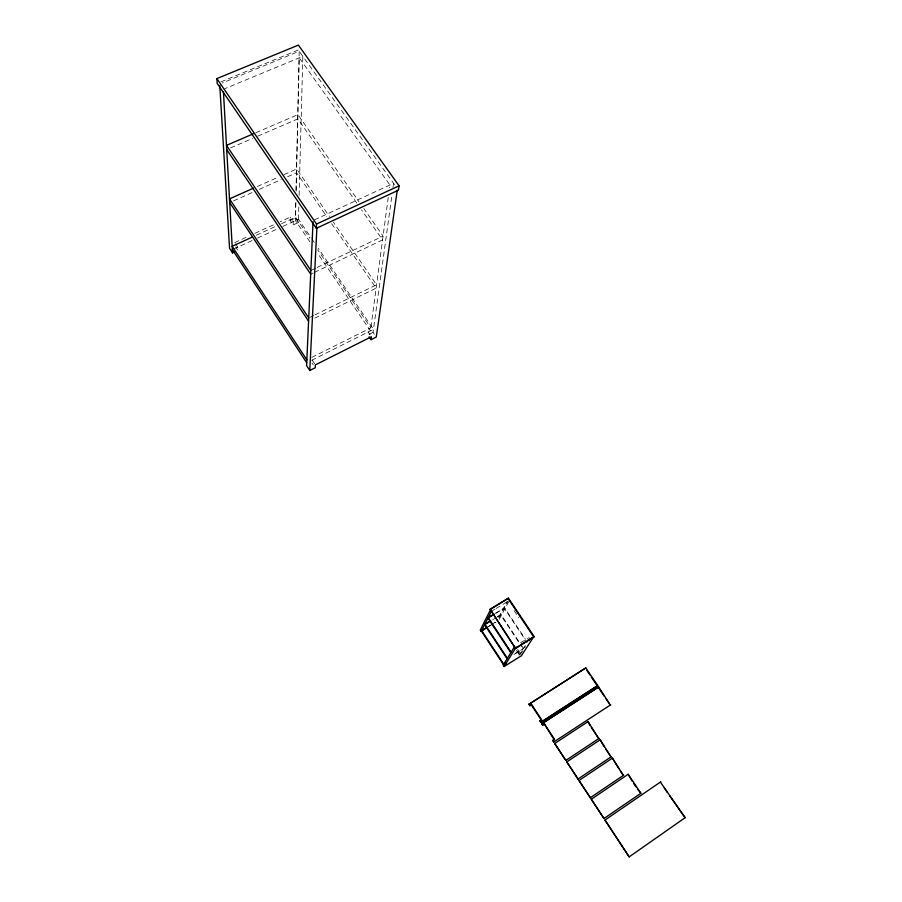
<?xml version="1.0" encoding="UTF-8"?>
<svg xmlns="http://www.w3.org/2000/svg" width="902" height="902" viewBox="0 0 902 902"><rect width="100%" height="100%" fill="white"/><g stroke="black" fill="none" stroke-linecap="round" stroke-linejoin="round"><path stroke-width="0.68" stroke-dasharray="4.51 3.38" d="M298.799 207.065L298.382 222.569L293.206 224.948L290.196 220.505L290.252 217.156L280.15 221.779M293.206 224.948L293.274 221.621L290.252 217.156M298.382 222.569L295.371 218.137L295.755 201.304M296.014 190.085L299.205 51.245L222.264 82.995M295.879 202.375L295.461 220.618L310.457 242.661M296.138 191.145L299.227 57.841L389.901 184.989L389.529 187.774M299.114 195.362L302.835 56.341L224.575 88.779M388.232 197.493L370.429 330.865L317.549 253.112M374.341 334.202L373.056 332.319L391.829 195.824M392.979 187.481L393.554 183.309L313.107 220.449M498.682 617.284L507.116 601.487M499.088 617.893L507.939 601.352M499.189 619.426L508.739 601.679M519.022 655.28L525.28 645.528M520.398 654.435L525.449 646.565M515.403 653.352L523.453 648.38L520.341 643.701M513.971 654.502L523.16 648.831M520.679 642.72L529.079 637.556M497.476 616.551L500.926 614.465L519.563 642.528M492.639 619.798L496.077 617.723M497.216 617.036L500.655 614.961L521.604 646.497M488.399 626.439L490.654 625.075M491.793 624.387L495.175 622.335M488.151 626.913L496.055 622.121M491.41 611.297L495.006 609.132M496.201 608.41L506.98 601.938M495.198 613.371L504.511 607.756L525.144 638.717M496.1 613.168L504.241 608.264L527.14 642.63M373.056 332.319L367.836 334.946L368.219 331.97L370.147 334.822M311.867 357.35L370.823 327.877L317.729 249.854M311.72 360.259L373.462 329.343L318.214 248.208M314.843 318.147L376.123 288.155L331.575 223.527M309.995 317.312L313.761 315.463M315.012 314.854L376.574 284.784L333.413 222.253M310.694 274.163L313.219 272.956M314.482 272.359L382.561 239.909L361.578 209.94M312.126 269.822L315.925 268.018M317.2 267.409L383.079 236.087L363.799 208.587M234.734 242.582L248.614 236.223M254.916 233.336L275.11 224.091M256.247 235.264L275.257 226.549M281.593 223.64L295.54 217.247L309.803 238.207M290.196 220.505L295.371 218.137M233.618 249.031L252.887 240.18M257.6 238.015L277.793 228.736M282.845 226.413L298.472 219.231L311.1 237.778M233.562 200.864L252.842 192.261M259.28 189.386L281.131 179.633M287.569 176.769L296.566 172.744L326.795 216.604M257.374 186.466L278.91 176.871M283.983 174.616L296.657 168.978L329.422 216.457M255.807 132.741L297.908 114.633L358.973 201.71M230.585 147.894L252.56 138.412M257.735 136.179L297.818 118.884L356.741 203.029M221.035 81.823L298.291 49.971L396.688 187.695M311.889 238.929L314.257 242.412M514.151 610.654L518.819 617.622M517.624 649.384L520.679 653.995L519.304 654.841L516.26 650.229M517.297 650.94L519.586 654.401M235.49 243.72L237.733 247.137L237.902 250.418L235.659 247.013M312.16 360.045L314.719 363.934M312.002 362.942L313.276 364.87"/><path stroke-width="1.35" d="M313.039 221.847L306.59 365.648L309.781 370.508L315.193 367.779L315.362 364.904L371.444 336.717L371.038 339.671L376.269 337.032L397.275 190.187M316.32 228.319L316.523 224.068L216.875 78.598L298.393 45.1L399.09 185.823L398.458 190.175L316.32 228.319L217.168 83.412L216.875 78.598M309.781 370.508L316.918 227.53M490.113 609.188L515.549 648.493L534.209 636.688L508.446 598.173L490.113 609.188L515.549 648.493M490.451 609.842L480.236 630.081L481.138 631.468L482.762 630.171M481.138 631.468L491.41 611.297M490.992 609.008L508.446 598.173M514.681 646.418L503.203 665.078L504.139 666.488L521.322 655.833L533.657 636.801M504.139 666.488L515.662 647.895L518.064 646.418M528.944 704.27L585.804 667.931L597.722 685.554L540.805 722.333L539.858 720.89L541.55 719.627L531.571 704.439L529.891 705.714L528.944 704.27L585.804 667.931M529.891 705.714L531.571 704.439M539.858 720.89L541.55 719.627M540.805 722.333L597.722 685.554M610.722 704.766L553.738 742.03L552.779 740.565L554.493 739.313L544.413 723.99L542.722 725.242L541.764 723.787L598.68 686.974L610.327 705.15M542.722 725.242L542.079 723.427M544.413 723.99L554.166 739.663M541.764 723.787L598.68 686.974M552.779 740.565L554.493 739.313M553.738 742.03L553.106 740.215M554.707 743.496L565.825 760.431L554.707 743.496L588.036 721.623L598.815 738.67M588.036 721.623L589.897 725.332M566.794 761.919L578.013 779.001L566.794 761.919L600.168 739.787L611.026 756.958L605.783 749.111M600.168 739.787L604.284 746.867M578.994 780.501L590.325 797.74L578.994 780.501L612.413 758.108L623.361 775.404L620.328 770.883M612.413 758.108L618.817 768.617M591.306 799.24L603.979 818.542L591.306 799.24L628.164 774.277L640.882 793.275L603.979 818.542M628.164 774.277L632.234 781.29M660.839 781.775L604.983 820.065L629.168 856.9L685.125 817.697L660.388 782.068M590.325 797.74L623.767 775.1M578.013 779.001L611.421 756.631M565.825 760.431L599.187 738.321M640.882 793.275L637.455 789.092M604.983 820.065L629.168 856.9M505.999 662.812L503.733 664.21L481.612 630.543L487.272 627.127M520.465 644.941L525.257 641.976M527.659 640.499L532.451 637.545M515.831 648.019L534.209 636.688M490.598 620.7L484.859 624.161L507.364 658.325M485.761 623.958L490.35 621.185M487.024 627.589L481.375 631.005L503.474 664.65M494.037 614.07L488.207 617.577L511.107 652.236M493.777 614.578L487.959 618.073L510.825 652.687M685.125 817.697L669.78 795.959M316.523 224.068L399.09 185.823M219.784 85.464L229.559 248.332L232.547 252.887L234.689 251.895M252.447 237.012L232.175 246.314L306.849 359.853M253.563 188.157L229.491 198.88L308.732 317.921M253.259 133.846L226.47 145.369L310.863 270.42M369.11 336.829L371.038 339.671M586.931 670.558L589.908 674.955M591.396 677.154L597.349 685.96M598.308 687.38L604.317 696.265M605.817 698.486L608.827 702.929M664.3 787.852L667.424 792.486M226.706 149.574L310.694 274.163M633.723 783.522L635.966 786.86M508.164 598.702L533.116 636M591.385 727.553L598.071 737.565M229.706 202.589L308.585 321.202M484.622 624.646L507.093 658.764M232.355 249.606L306.725 362.762M531.278 704.823L541.245 719.999M529.237 703.887L530.184 705.319M540.163 720.518L541.121 721.972M223.459 92.117L232.547 252.887"/></g></svg>
